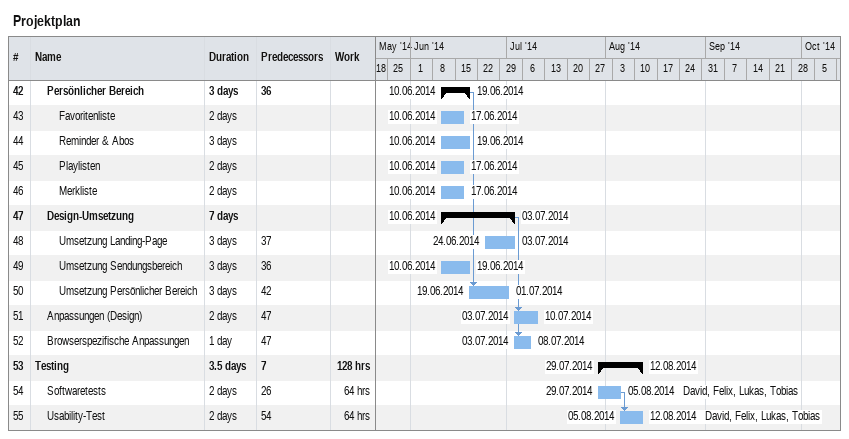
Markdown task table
Projektplan

| ID | Level | Task | Duration | Start | Finish | Predecessors | Resources | Work (h) |
|---|---|---|---|---|---|---|---|---|
| 42 | 2 | **Persönlicher Bereich** | 3d | 2014-06-10 | 2014-06-19 | 36 |  |  |
| 43 | 3 | Favoritenliste | 2d | 2014-06-10 | 2014-06-17 |  |  |  |
| 44 | 3 | Reminder & Abos | 3d | 2014-06-10 | 2014-06-19 |  |  |  |
| 45 | 3 | Playlisten | 2d | 2014-06-10 | 2014-06-17 |  |  |  |
| 46 | 3 | Merkliste | 2d | 2014-06-10 | 2014-06-17 |  |  |  |
| 47 | 2 | **Design-Umsetzung** | 7d | 2014-06-10 | 2014-07-03 |  |  |  |
| 48 | 3 | Umsetzung Landing-Page | 3d | 2014-06-24 | 2014-07-03 | 37 |  |  |
| 49 | 3 | Umsetzung Sendungsbereich | 3d | 2014-06-10 | 2014-06-19 | 36 |  |  |
| 50 | 3 | Umsetzung Persönlicher Bereich | 3d | 2014-06-19 | 2014-07-01 | 42 |  |  |
| 51 | 2 | Anpassungen (Design) | 2d | 2014-07-03 | 2014-07-10 | 47 |  |  |
| 52 | 2 | Browserspezifische Anpassungen | 1d | 2014-07-03 | 2014-07-08 | 47 |  |  |
| 53 | 1 | **Testing** | 3.5d | 2014-07-29 | 2014-08-12 | 7 |  | 128 |
| 54 | 2 | Softwaretests | 2d | 2014-07-29 | 2014-08-05 | 26 | David, Felix, Lukas, Tobias | 64 |
| 55 | 2 | Usability-Test | 2d | 2014-08-05 | 2014-08-12 | 54 | David, Felix, Lukas, Tobias | 64 |
